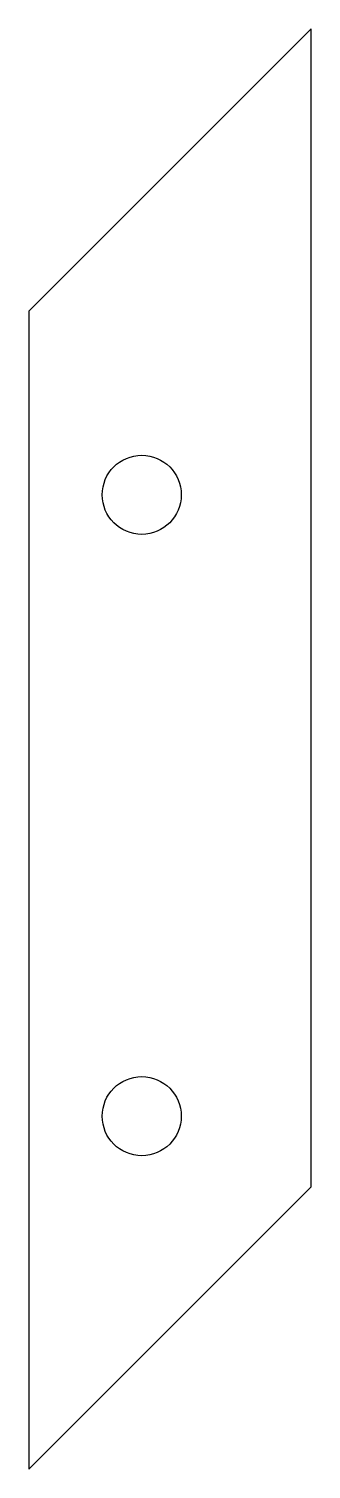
# Model space of a CAD drawing. Extents: x 0 to 50, y 0 to 255.
import ezdxf

# ---------------------------------------------------------------- set-up
doc = ezdxf.new("R2010")
doc.units = 0
doc.layers.get('0').update_dxf_attribs({"linetype": 'CONTINUOUS'})

msp = doc.modelspace()

# ---------------------------------------------------------------- linework, layer by layer
msp.add_lwpolyline([(0, 0), (0, 0), (50, 50), (50, 255), (50, 255), (0, 205)], close=True)
for centre in [(20, 172.5), (20, 62.5)]:
    msp.add_circle(centre, 7)

doc.saveas('drawing.dxf')
